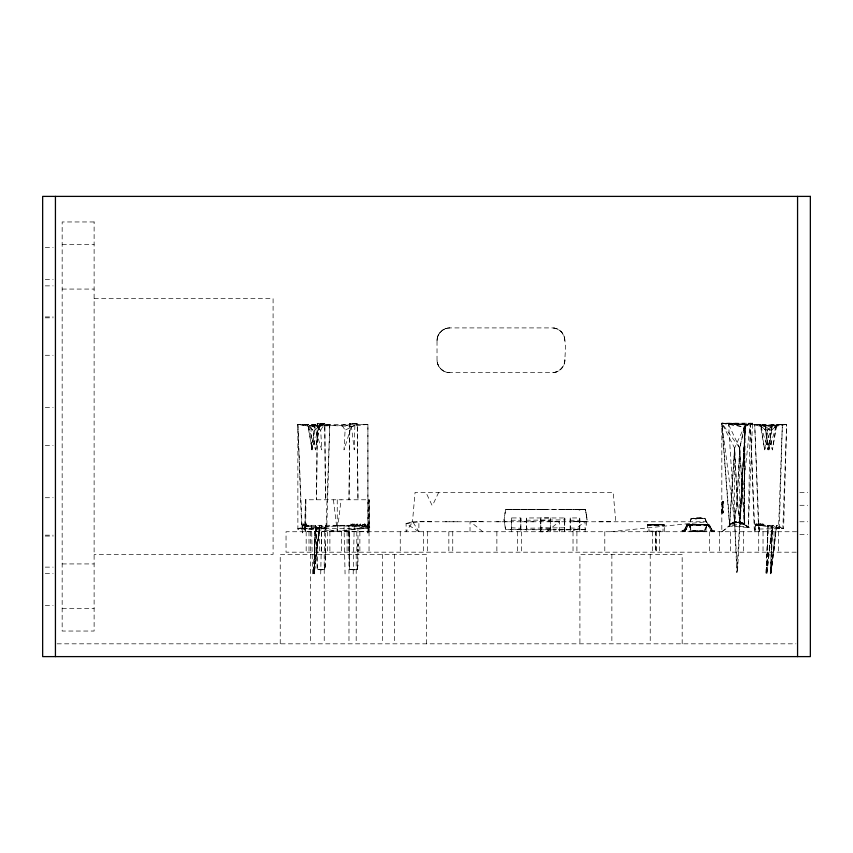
<?xml version="1.0" encoding="UTF-8"?>
<svg xmlns="http://www.w3.org/2000/svg" width="853" height="853" viewBox="0 0 853 853"><rect width="100%" height="100%" fill="white"/><g stroke="black" fill="none" stroke-linecap="round" stroke-linejoin="round"><path stroke-width="0.64" stroke-dasharray="4.26 3.2" d="M564.686 531.739L564.718 517.963L526.376 517.952L526.408 531.739L526.376 517.952M570.22 517.942L570.252 531.739L570.22 517.942L579.763 517.952L579.731 531.739L579.763 517.952M721.819 531.888L729.603 525.309L729.71 524.211L734.604 521.652L744.2 524.211L744.285 426.873L750.192 423.237L752.506 423.216L748.316 527.495L729.496 526.13L721.819 531.888L721.819 423.216L752.506 423.216L744.285 426.873L721.819 423.216L729.496 526.13L734.604 521.652L739.722 521.652C745.97 524.19 759.533 535.172 739.722 521.652L729.656 524.211L729.496 526.13M540.791 531.419L540.781 517.942L540.802 531.739L540.781 517.942L550.313 517.952L550.292 531.739L550.313 517.952M564.697 521.578L564.718 517.963L565.528 519.882L564.697 521.578L564.718 531.419M367.91 424.336L351.404 426.297L297.878 424.336L319.246 426.297L329.812 424.336L325.974 528.593L306.803 525.299L306.717 524.03L302.975 524.03L302.335 532.976L297.857 424.336L308.423 426.297L329.812 424.336L326.742 528.593L301.695 529.137L297.857 424.336L314.384 426.297L367.91 424.336L367.91 532.976L367.91 424.336L297.857 424.336L297.878 529.137L350.508 525.299L350.508 524.03L352.374 524.03L353.003 525.299L354.155 524.03L353.003 525.299L350.508 524.03M562.095 509.508L585.499 509.561L587.035 519.935L585.499 509.561L505.594 509.572L504.038 519.573L505.562 529.606L555.015 529.862M689.864 525.021L687.155 524.52L684.501 530.065L682.187 530.523L684.501 530.065L687.155 524.52L689.864 525.021L687.667 525.874L689.778 525.192L689.8 523.987L686.793 524.947L684.426 530.15L682.187 530.523L682.272 531.739L685.183 531.227L687.913 525.597L689.789 524.179L686.782 524.958L684.458 530.118L682.187 530.523L682.272 531.739L685.183 531.227L687.913 525.597L689.874 524.755L687.166 524.51L684.447 530.129L682.187 530.513L682.272 531.739L685.204 531.206L687.913 525.597M520.788 528.284L520.874 517.952L511.342 517.942L511.363 531.739L511.352 527.772L520.788 528.284L520.842 531.739L520.874 517.952M305.928 499.773L305.662 531.355L304.777 528.775L305.417 499.773L369.082 499.773L369.722 527.922L368.837 531.355L305.097 531.355L304.777 525.341L337.244 531.355L369.722 527.922L369.082 499.773L368.571 531.355L369.722 526.845L357.961 525.341L357.961 564.974L357.29 569.548L349.698 569.697L349.005 525.341L349.698 569.697L357.29 569.548L357.961 549.012M305.097 531.355L305.417 499.773M317.38 423.621L316.538 499.773L317.241 423.365L324.78 423.365L325.483 499.773L324.78 423.365L317.241 423.365L324.641 423.621M349.847 423.621L349.005 499.773L349.719 423.365L357.247 423.365L357.961 499.773L357.247 423.365L349.719 423.365L357.108 423.621M734.604 448.07L734.604 521.652L744.509 524.211L739.722 521.652L737.237 499.879L734.604 448.07L729.656 524.211L734.604 521.652L744.744 524.211L744.285 426.873L734.604 448.07L729.71 524.211L744.754 524.211L739.722 448.07L721.819 423.216L744.285 426.873L739.722 448.07L737.237 499.879L734.604 521.652L729.603 525.309L748.241 527.09L739.722 521.652L745.341 424.367L721.819 423.216L734.604 448.07L737.088 499.879L739.722 521.652L744.2 524.211L745.245 424.613L750.192 423.237L748.316 527.495L744.744 524.211L739.722 521.652L729.71 524.211L721.819 423.216L750.192 423.237L739.722 521.652L736.875 572.651L734.604 521.652L728.633 424.549L745.245 424.613L752.506 423.216L745.245 424.613L721.819 423.216L734.604 521.652L737.45 572.651L745.245 424.613M689.778 525.192L689.8 523.987M320.717 573.92L321.773 525.299M353.185 573.92L354.24 525.299M354.869 425.412L354.24 449.894L351.404 426.297L341.456 424.336L345.102 430.147L344.015 449.894L351.404 426.297L354.869 425.412L345.102 430.147M779.301 528.593L782.361 424.336L760.983 426.297L750.416 424.336L754.244 529.137L783.598 528.593L786.669 424.336L750.416 424.336L754.884 532.976L755.523 524.03L759.266 524.03L759.362 525.299L779.301 528.593L772.317 525.299L765.962 573.92L768.073 525.299L766.815 573.92L772.317 525.299L778.533 528.593L782.361 424.336L771.794 426.297L750.416 424.336M352.332 525.299L352.374 524.03L351.639 525.299M325.483 549.012L324.812 569.548L317.231 569.697L316.538 525.341L317.231 569.697L324.812 569.548L325.483 564.974L325.483 525.341M762.614 525.299L760.407 524.03L758.552 529.137L754.713 424.336L765.28 426.297L786.669 424.336L782.83 528.593L783.598 528.593L776.614 525.299L755.523 525.299L754.244 529.137M728.633 424.549L739.722 448.07L739.722 521.652L745.341 424.367L739.722 448.07L737.088 499.879L734.604 521.652L744.754 524.211M696.826 518.955L693.66 518.315L696.826 518.955C706.007 515.18 708.79 521.364 704.973 531.131L691.058 531.014C686.996 517.153 692.316 516.673 705.314 518.379L706.401 525.981L704.973 531.131M739.722 521.652L745.693 424.549L721.819 423.216L745.469 424.922M647.726 524.659L647.672 525.341L664.295 525.341L664.242 524.659L647.672 524.83L664.242 524.659M689.448 524.659L689.395 525.341L706.017 525.341L705.964 524.659L689.395 524.83L705.964 524.659M708.726 525.874L706.529 525.021L709.227 524.51L711.892 530.065L714.217 530.523L714.121 531.739L711.189 531.206L708.48 525.597L706.529 524.755L709.227 524.51L711.946 530.129L714.217 530.523L714.121 531.739L711.178 531.206L708.48 525.597L711.178 531.206M541.005 509.38L539.981 509.38M431.671 521.769L418.887 521.386L418.887 531.739L412.745 521.769L406.103 531.739L406.103 523.582L412.489 521.769L415.048 492.362L613.211 492.362L615.759 521.769M360.414 524.03L360.638 525.299L360.414 524.03L358.473 525.299L358.473 524.03M325.483 555.015L325.483 553.768M364.562 525.299L364.7 524.03L361.427 525.299M564.707 527.783L526.472 528.21M721.819 502.278L723.099 501.457L721.819 513.506L723.099 512.237L721.819 508.527L723.099 501.457L721.819 500.722L723.099 502.204L721.819 508.665L723.099 512.237L721.819 512.845M776.614 525.299L770.387 573.92L772.381 525.299L770.259 573.92L776.614 525.299L771.112 573.92L772.381 525.299L766.09 573.92L768.073 525.299L766.73 573.92L772.317 525.299L771.027 573.92L776.614 525.299L782.83 528.593L759.82 524.03L759.191 532.976L754.713 424.336L776.102 426.297L786.669 424.336M325.483 549.321L325.483 551.102M357.961 551.891L357.961 549.321M333.416 499.773L337.244 531.355L369.722 526.845L337.244 525.341L304.777 528.775L337.244 531.355L341.083 499.773M314.768 430.147L312.134 449.894L307.837 425.412L306.163 424.336L319.246 426.297L315.535 449.894L308.423 426.297L321.506 424.336L314.768 430.147L321.506 424.336M767.316 430.147L764.683 449.894L760.386 425.412L758.722 424.336L771.794 426.297L768.095 449.894L760.983 426.297L774.055 424.336L767.316 430.147L774.055 424.336M771.624 430.147L768.99 449.894L764.693 425.412L763.019 424.336L776.102 426.297L772.391 449.894L765.28 426.297L778.362 424.336L771.624 430.147L778.362 424.336M325.356 555.015L325.483 554.546M505.605 509.561L504.059 519.967L505.562 529.628L585.542 529.617L587.131 519.168L585.478 509.604L505.605 509.561L530.79 509.38L528.935 509.38M561.498 509.38L559.365 509.38M559.941 509.508L561.402 509.508M319.832 425.412L315.535 449.894L312.902 430.147L307.837 425.412M772.391 425.412L768.095 449.894L765.461 430.147L760.386 425.412M776.688 425.412L772.391 449.894L769.758 430.147L764.693 425.412M357.834 550.441L357.961 549.748L357.961 551.102M325.483 546.357L325.483 545.088M357.961 545.088L357.961 546.357M538.574 509.38L539.768 509.38M325.483 544.278L325.483 545.536M357.961 546.016L357.961 544.278M699.172 518.315L691.079 518.389L689.992 523.454L691.058 531.014L705.346 531.003L691.058 531.024L699.428 531.131L698.468 531.131M305.769 525.299L303.551 524.03L303.263 525.299L302.975 524.03L306.803 525.299L305.758 524.03L304.841 525.299M758.317 525.299L756.11 524.03L755.822 525.299L755.523 524.03L759.362 525.299L758.306 524.03L757.389 525.299M760.759 525.299L759.82 524.03L763.563 524.03L763.659 525.299L762.614 524.03L761.697 525.299M325.483 564.974L324.204 570.092L317.38 569.548M357.961 564.974L356.682 570.092L349.847 569.548M357.439 525.299L357.791 524.03L355.157 525.299M367.078 525.299L367.419 524.03L367.91 528.593L297.878 528.593L311.548 525.299L312.603 573.92M656.394 531.739L655.349 531.675L655.658 552.19M698.106 531.739L697.296 531.739M325.483 544.843L325.483 544.011M357.961 544.843L357.961 544.011M533.296 509.508L535.375 509.38L533.338 509.38M325.483 544.662L325.483 545.248M357.961 545.248L357.834 544.459L357.961 545.536M319.246 426.297L312.134 449.894L308.423 426.297M771.794 426.297L764.683 449.894L760.983 426.297M776.102 426.297L768.99 449.894L765.28 426.297M582.066 509.38L579.134 510.019L579.336 509.38M721.819 504.08L723.099 507.428L721.819 511.416L723.099 512.173L721.819 509.54M301.695 529.137L303.551 524.03L303.903 525.299M696.602 518.443L691.069 518.4L705.335 518.421L691.079 518.389M305.235 525.299L305.758 524.03L306.408 525.299L302.975 524.03L303.369 525.299M757.784 525.299L758.306 524.03L758.967 525.299L755.523 524.03L755.918 525.299L755.523 524.03L758.157 525.299M762.092 525.299L762.614 524.03L763.264 525.299L759.82 524.03L760.215 525.299M721.819 504.901L723.099 501.841L721.819 500.562M755.523 525.299L756.11 524.03L756.462 525.299M721.819 510.222L723.099 507.428M438.698 492.362L432.663 505.147L431.959 505.147L425.914 492.362M306.056 525.299L306.717 524.03L304.596 525.299L302.975 524.03L303.465 525.299M758.616 525.299L759.266 524.03L757.144 525.299L755.523 524.03M762.913 525.299L763.563 524.03L761.452 525.299L759.82 524.03L760.311 525.299M698.49 518.443L699.417 518.315L696.496 518.443M534.746 509.38L533.978 509.38M355.904 525.299L356.597 524.03L355.413 525.299M320.696 430.147L324.332 424.336L314.384 426.297L310.918 425.412L311.548 449.894L314.384 426.297L321.773 449.894L320.696 430.147L310.918 425.412M325.483 551.251L325.483 551.891M655.861 531.739L655.936 552.19M697.679 531.003L696.837 531.003L697.871 531.131M721.819 503.174L723.099 501.457M543.969 509.38L542.273 509.38M547.413 509.38L545.717 509.38M579.134 510.019L579.805 509.38M698.746 518.315L699.396 518.315L698.34 518.315M696.869 518.315L697.925 518.315M546.73 531.739L559.515 521.386L559.515 531.739M572.299 531.739L585.083 521.386L585.083 531.739M698.308 518.315L697.423 518.315M559.621 509.38L560.186 509.508M721.819 513.666L723.099 512.92L723.099 501.841L721.819 501.074M541.879 509.38L542.679 509.38M545.323 509.38L546.123 509.38M549.119 529.862L550.42 529.862M361.725 525.299L364.7 524.03L365.159 525.299M698.639 531.131L699.353 531.131M698.756 531.131L698.554 531.003M297.878 529.137L311.548 525.299M418.887 531.739L406.103 523.582L412.745 521.769M561.956 509.38L561.242 509.38M544.513 509.38L542.881 509.38M547.957 509.38L546.325 509.38M706.529 525.021L709.238 524.52L711.892 530.065L714.206 530.513M682.187 530.523L684.458 530.118M530.097 509.38L505.594 509.572M542.455 509.508L543.34 509.38M545.899 509.508L546.784 509.38M406.103 523.582L418.887 521.769M547.637 529.862L549.865 529.862M697.53 518.443L698.49 518.315M560.752 509.508L561.764 509.38M542.604 509.508L543.841 509.38M546.048 509.508L547.285 509.38M610.652 531.739L706.529 521.769L712.927 531.739M547.029 529.862L548.607 529.734M721.819 512.258L723.099 512.173L721.819 512.099L723.099 512.92L721.819 509.731M664.295 524.83L647.672 525.341L648.952 524.702L648.952 531.739M706.017 524.83L689.395 525.341L690.674 524.702L690.674 531.739M526.12 520.223L565.528 519.882M691.069 518.4L705.314 518.379M511.086 520.255L521.13 520.234M540.535 520.255L550.569 520.234M569.975 520.255L580.019 520.234M62.162 244.331L94.118 244.331M45.273 247.519L53.142 247.519M45.273 279.485L53.142 279.485M45.273 285.872L53.142 285.872M62.162 289.071L94.118 289.071M94.118 298.657L273.088 298.657L273.088 554.343L94.118 554.343M45.273 316.932L53.142 316.932M45.273 317.838L53.142 317.838M45.273 355.274L53.142 355.274M45.273 407.329L53.142 407.329M45.273 445.671L53.142 445.671M799.858 492.501L807.727 492.501M45.273 497.725L53.142 497.725M799.858 505.285L807.727 505.285M412.489 521.769L706.529 521.769M799.858 521.769L807.727 521.769M302.975 525.299L367.419 525.299M648.952 531.099L663.016 531.099M796.606 531.739L286.043 531.739L286.043 552.19L796.606 552.19M799.858 534.554L807.727 534.554M45.273 535.162L53.142 535.162M45.273 536.068L53.142 536.068M62.162 563.929L94.118 563.929M45.273 567.128L53.142 567.128M45.273 573.515L53.142 573.515M45.273 605.481L53.142 605.481M62.162 608.669L94.118 608.669M57.098 643.823L795.913 643.823M689.395 524.83L706.017 525.341L704.738 524.702L704.738 531.739M647.672 524.83L664.295 525.341L663.016 524.702L663.016 531.739M570.252 527.986L579.677 528.284M550.228 528.284L540.791 527.772M721.819 512.131L723.099 512.173M543.212 531.739L540.024 531.739M543.094 531.739L540.354 531.739M542.828 531.739L540.002 531.611L540.546 531.739M721.819 502.129L723.099 502.204M337.244 525.341L369.722 527.922L357.961 525.341M560.25 509.38L561.082 509.508M532.101 509.38L532.752 509.38M693.66 518.315L696.091 518.955L694.459 518.315M326.742 528.593L319.758 525.299L313.414 573.92L315.525 525.299L314.256 573.92L319.758 525.299L325.974 528.593M759.82 524.03L762.465 525.299M302.975 524.03L305.609 525.299M656.202 531.675L656.309 552.19M353.003 525.299L350.892 524.03L350.892 525.299M694.129 518.315L695.11 518.955M482.809 531.739L470.024 521.386L470.024 531.739M763.019 424.336L769.758 430.147M758.722 424.336L765.461 430.147M306.163 424.336L312.902 430.147M564.814 339.558C564.366 333.15 558.502 327.797 552.083 327.915L449.808 327.915C442.984 327.765 436.875 333.875 437.024 340.699L437.024 359.881C436.875 366.705 442.984 372.814 449.808 372.665L552.083 372.665C558.918 372.814 565.027 366.705 564.867 359.881C565.176 349.24 568.62 328.341 552.083 327.915A12.784 12.784 0 0 1 564.867 340.699M760.407 524.03L760.535 525.299M756.11 524.03L756.227 525.299M303.551 524.03L303.679 525.299M364.7 524.03L364.817 525.299M739.722 448.07L744.2 524.211M344.015 525.299L345.07 573.92M368.571 499.773L368.837 531.355M511.342 517.942L511.342 531.419M778.352 531.739L778.352 552.19M774.055 531.739L774.055 552.19M763.03 531.739L763.03 552.19M758.722 531.739L758.722 552.19M743.688 531.739L743.688 552.19M730.648 531.739L730.648 552.19M719.548 531.739L719.548 552.19M709.323 531.739L709.323 552.19M706.017 531.739L706.017 524.702L689.395 524.702L689.395 531.739M682.176 643.823L682.176 554.343L579.912 554.343L579.912 643.823M664.295 531.739L664.295 524.702L647.672 524.702L647.672 531.739M659.561 531.739L659.561 552.19M652.417 531.739L652.417 552.19M650.221 554.343L650.221 643.823M611.868 554.343L611.868 643.823M610.652 521.769L597.868 521.769M604.798 531.739L604.798 552.19M576.916 531.739L576.916 552.19M573.024 531.739L573.024 552.19M533.946 521.769L521.162 521.769M521.556 531.739L521.556 552.19M517.654 531.739L517.654 552.19M508.377 521.769L495.593 521.769M496.872 531.739L496.872 552.19M457.24 521.769L444.456 521.769M452.751 531.739L452.751 552.19M448.849 531.739L448.849 552.19M427.385 531.739L427.385 552.19M426.5 643.823L426.5 554.343L280.232 554.343L280.232 643.823M423.493 531.739L423.493 552.19M400.249 531.739L400.249 552.19M394.544 554.343L394.544 643.823M382.507 554.343L382.507 643.823M369.04 531.739L369.04 552.19M365.606 524.03L365.606 525.299M359.87 531.739L359.87 552.19M357.791 524.03L357.791 525.299M356.799 531.739L356.799 552.19M356.191 554.343L356.191 643.823M354.155 524.03L354.155 525.299M353.771 524.03L353.771 525.299M349.122 531.739L349.122 552.19M348.973 554.343L348.973 643.823M348.824 531.739L348.824 552.19M347.086 531.739L347.086 552.19M341.467 531.739L341.467 552.19M337.244 499.773L337.244 531.355M329.887 531.739L329.887 552.19M327.403 531.739L327.403 552.19M324.321 531.739L324.321 552.19M324.225 554.343L324.225 643.823M321.496 531.739L321.496 552.19M319.662 531.739L319.662 552.19M314.618 531.739L314.618 552.19M310.62 554.343L310.62 643.823M310.471 531.739L310.471 552.19M308.999 531.739L308.999 552.19M306.174 531.739L306.174 552.19M315.525 525.299L314.171 573.92L319.758 525.299L313.531 573.92L315.525 525.299M352.374 524.03L352.31 525.299L352.374 524.03M437.237 338.374L437.024 340.699A12.784 12.784 0 0 1 449.808 327.915C443.816 327.872 438.293 332.478 437.237 338.374M564.867 359.881C564.963 366.705 558.918 372.761 552.083 372.665A12.784 12.784 0 0 0 564.867 359.881M540.589 509.38L540.631 509.38M685.215 531.206L682.272 531.739L685.215 531.206M559.515 521.386L546.73 521.769L559.515 521.386M585.083 521.386L572.299 521.769L585.083 521.386M585.51 529.649L553.266 529.862L585.51 529.649M94.118 221.961L62.162 221.961L62.162 631.039L94.118 631.039L94.118 221.961M482.809 521.386L470.024 521.386L482.809 521.386M449.808 372.665C442.984 372.761 436.928 366.705 437.024 359.881A12.784 12.784 0 0 0 449.808 372.665"/><path stroke-width="1.28" d="M797.566 196.393L797.566 656.607M55.434 196.393L55.434 656.607M810.35 196.393L42.65 196.393L42.65 656.607L810.35 656.607L810.35 196.393"/></g></svg>
